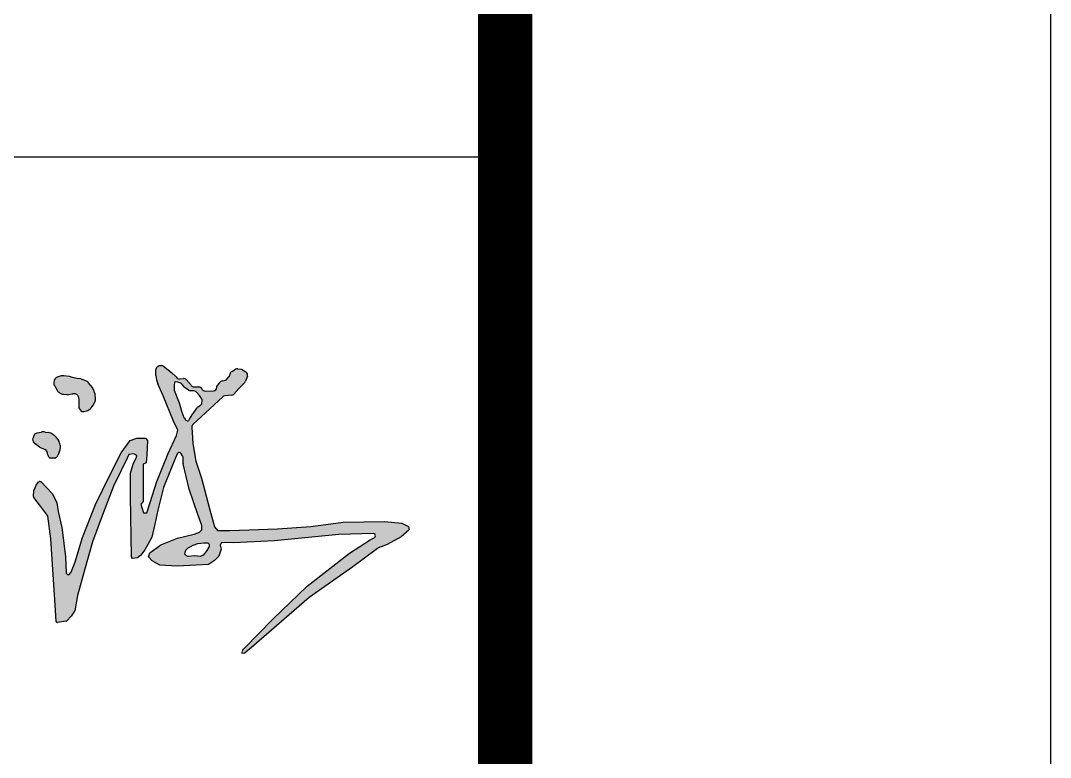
# Model space of a CAD drawing. Extents: x 69728788 to 150676229, y 20333219 to 43663798.
# Drawn here: x 75276669 to 75278557, y 20712965 to 20714317 of the extents above; entities that cross this region are included whole.
import ezdxf

# ---------------------------------------------------------------- set-up
doc = ezdxf.new("R2010")
doc.units = 0
doc.header["$LTSCALE"] = 1000
doc.header["$MEASUREMENT"] = 0
doc.layers.get('0').update_dxf_attribs({"linetype": 'CONTINUOUS'})
for name, color, linetype in [('PIPE-喷淋', 6, 'CONTINUOUS'), ('图框', 253, 'CONTINUOUS'), ('签名', 7, 'CONTINUOUS')]:
    doc.layers.add(name, color=color, linetype=linetype)

# ---------------------------------------------------------------- blocks, each defined once
blk = doc.blocks.new('签字')
at = {"layer": '签名'}
h = blk.add_hatch(color=4, dxfattribs=at)
h.paths.add_polyline_path([(1874887.9, 462614.6, -0.161092), (1874889.2, 462610.8), (1874889.2, 462593.5, 0.059171), (1874889.4, 462592), (1874906, 462522.9), (1874930.3, 462453), (1874940.4, 462422.8), (1874940.4, 462410.8), (1874934.3, 462404.1), (1874920.2, 462398.7), (1874874, 462388), (1874828.3, 462369.2), (1874798.1, 462347.7), (1874794.1, 462336.3), (1874804.2, 462325.6), (1874825.6, 462313.6), (1874872.6, 462310.9), (1874925.6, 462313.6), (1874959.2, 462314.9), (1874975.9, 462326.3), (1874988, 462338.4), (1874994, 462357.1), (1874991.4, 462368.5), (1874995.4, 462375.9), (1875028.3, 462374.6), (1875141, 462379.9), (1875317.6, 462398), (1875412.7, 462400.6), (1875417.5, 462398.7), (1875418.1, 462396, -0.351664), (1875414.8, 462388.7), (1875404.1, 462383.4), (1875346.7, 462346.1), (1875230.9, 462255.3), (1875136.2, 462164.4), (1875058.7, 462086.1), (1875055.1, 462082.5, 0.182737), (1875052.2, 462075.2), (1875052.2, 462070.3), (1875057, 462071, 0.107749), (1875061.8, 462073.6), (1875077.1, 462086.6), (1875235.7, 462224.7), (1875356.2, 462308.8), (1875420.7, 462356.8, -0.146318), (1875434.6, 462364), (1875450.7, 462369.9), (1875489.3, 462391.3), (1875511.3, 462410.4), (1875509.4, 462420), (1875491.2, 462428.6), (1875443.4, 462433.3), (1875329.5, 462431.4), (1875240.3, 462420), (1875149.4, 462413.3), (1875018.3, 462408.5), (1874983.9, 462408.5), (1874975.3, 462419), (1874962.8, 462465.9), (1874940.3, 462552.4), (1874924.7, 462599.6), (1874916.3, 462648.6), (1874913.6, 462693.6, -0.229187), (1874916.8, 462701.3), (1874939, 462721.3), (1874986.9, 462765.5), (1874998.3, 462776.4, -0.163206), (1875003.8, 462779), (1875022.8, 462781.2, 0.182466), (1875028.8, 462784.3), (1875042.5, 462799.6), (1875058.9, 462816, 0.112028), (1875061.2, 462819.5), (1875066.2, 462833.9, 0.355152), (1875062.2, 462845.3), (1875052.6, 462851.1, 0.105653), (1875048.8, 462852.4), (1875039.6, 462853.6, 0.158327), (1875033.8, 462852.4), (1875023.2, 462846.6, 0.229319), (1875018.4, 462839.8), (1875017.8, 462836.5, -0.149826), (1875015.3, 462831.5), (1875008.3, 462824.1, -0.170427), (1875002.7, 462821.2), (1874996.9, 462820.4, 0.205569), (1874990.4, 462816.6), (1874982.1, 462804.9), (1874981.9, 462802.4, -0.389723), (1874972.7, 462793.3), (1874950.1, 462792.6, -0.298366), (1874941.1, 462798), (1874940.9, 462798.4, 0.282824), (1874932.5, 462803.9), (1874919.4, 462804.2, -0.213806), (1874912.3, 462807.6), (1874898.5, 462823.9, 0.241802), (1874890.5, 462827.3), (1874879.4, 462826.4, -0.296225), (1874870.2, 462831.3), (1874869.6, 462832.4), (1874857.1, 462843.8), (1874835.4, 462860.7, 0.183189), (1874828.9, 462862.7), (1874825.8, 462862.5, 0.143474), (1874820.7, 462860.7), (1874818.1, 462858.7, 0.248651), (1874814.2, 462850.7), (1874814.7, 462835.3, 0.093275), (1874819.9, 462812.3), (1874834.3, 462779.1), (1874863, 462709.7), (1874874.4, 462685.2), (1874871.4, 462670.3), (1874847.9, 462621), (1874817.4, 462543.3), (1874798.3, 462485.9), (1874789.3, 462457.3), (1874780.3, 462457.3), (1874775.6, 462472.2), (1874772.6, 462481.2), (1874779.2, 462488.3), (1874779.8, 462516.4), (1874779.2, 462591.1), (1874788.1, 462594.7), (1874789.9, 462616.8), (1874791.1, 462656.3), (1874786.3, 462662.9), (1874761.8, 462662.9), (1874743.3, 462656.3), (1874719.3, 462622.2), (1874687, 462559.5), (1874648.1, 462480.3), (1874612.8, 462389.5), (1874592.5, 462322.6), (1874581.1, 462293.3), (1874575.5, 462287.6, -0.398668), (1874571.1, 462287.5), (1874568.3, 462290, -0.202683), (1874567.3, 462292.2), (1874565.5, 462337.5), (1874555.4, 462417), (1874545.2, 462460.8), (1874542.2, 462485.3), (1874529.6, 462509.8), (1874497.9, 462543.3), (1874495, 462543.8, 0.27777), (1874491.9, 462542.6), (1874484.7, 462533.3), (1874479.3, 462519.7, 0.073618), (1874479, 462518.8), (1874477.6, 462502.1, 0.189344), (1874478.2, 462499.8), (1874494.3, 462479.2), (1874517.2, 462449.1), (1874525.6, 462385.4), (1874538.1, 462189.4), (1874540.2, 462158.7, 0.436729), (1874543.8, 462155.7), (1874567.1, 462159.1, 0.16879), (1874569, 462160), (1874581, 462172.6), (1874590.7, 462186.8, 0.102966), (1874591.2, 462188), (1874599.1, 462229.6), (1874617.9, 462299.3), (1874640.1, 462377.3), (1874669.6, 462456.4), (1874697.9, 462530.4), (1874718, 462571.9), (1874735.4, 462607.4), (1874740.1, 462618.2), (1874753.6, 462619.5), (1874761.6, 462615.5), (1874760.9, 462610.8), (1874751.5, 462591.4), (1874744.2, 462566.6), (1874744.8, 462503.5), (1874746.9, 462335.8), (1874750.2, 462331.8), (1874763.7, 462333.1), (1874772.4, 462339.8), (1874783.8, 462355.9), (1874792.5, 462370.6), (1874803.2, 462390.8), (1874811.4, 462426.5), (1874820.1, 462464.7), (1874835.5, 462527.1), (1874859.7, 462588.7), (1874872.9, 462619.6, -0.469667), (1874882.3, 462622.4)])
h.paths.add_polyline_path([(1874902.1, 462711, -0.288827), (1874895.5, 462714.2), (1874892.9, 462717.7, -0.065977), (1874891.7, 462719.9), (1874886.1, 462734.4), (1874878.6, 462759.8, 0.044379), (1874878, 462761.4, -0.024291), (1874878.3, 462760.5), (1874864.9, 462795.4, -0.091237), (1874864.3, 462798.8), (1874864.3, 462807.5), (1874865.6, 462816.7), (1874869.4, 462817.8), (1874874.4, 462816.8), (1874882.7, 462814.1, -0.144533), (1874887.1, 462811), (1874893.3, 462803.2, 0.074132), (1874895.3, 462801.3), (1874904.3, 462795.2, 0.138918), (1874909.2, 462793.6), (1874918.5, 462793.1, -0.194331), (1874925, 462790.1), (1874934.7, 462779.9), (1874940.1, 462772.5, -0.202294), (1874941.8, 462765.2), (1874940.9, 462759.6, -0.204654), (1874936.8, 462753.3), (1874930.5, 462749, 0.089425), (1874928.1, 462746.6), (1874914.4, 462727.3), (1874907.3, 462715.2), (1874905.3, 462711.9)], flags=16)
h.paths.add_polyline_path([(1874946.2, 462375), (1874957.4, 462374.6), (1874960.9, 462371.4), (1874960.9, 462364.6), (1874954.6, 462353.9), (1874944.2, 462340.4), (1874937.1, 462337.2), (1874920.7, 462338.8), (1874903.6, 462337.6), (1874898.5, 462339.2), (1874894.5, 462343.9), (1874894.9, 462348.7), (1874897, 462354.3), (1874902.8, 462361), (1874916.8, 462368.2), (1874929.9, 462373)], flags=16)
h.paths.add_polyline_path([(1874598.7, 462781), (1874601.6, 462775.7), (1874602.5, 462766.8), (1874602.1, 462751.7, 0.170281), (1874605.4, 462741.7), (1874609.4, 462736.4), (1874616.2, 462736.1), (1874624.3, 462738.1, 0.103189), (1874630.1, 462741), (1874634.2, 462744.2, 0.062296), (1874637, 462747.1), (1874642, 462753.4), (1874646.4, 462762.1, 0.141144), (1874648.2, 462770.7), (1874647, 462784.2), (1874642.5, 462797.1, 0.087273), (1874639.8, 462802), (1874628.3, 462816.1, 0.128318), (1874621.8, 462820.9), (1874611.9, 462824.8, 0.060575), (1874608.2, 462825.8), (1874596.7, 462827.3), (1874585.4, 462829.8), (1874576.4, 462832.4), (1874560.8, 462834.5), (1874553.9, 462834.2), (1874545.6, 462832), (1874543.3, 462831, 0.142069), (1874536.5, 462825.3), (1874534.7, 462822.6), (1874533.6, 462815.4), (1874533.6, 462809.9), (1874535.8, 462807.8), (1874542.5, 462794.8, 0.158988), (1874549.5, 462787.9), (1874554.9, 462785.2, 0.091187), (1874560.5, 462783.6), (1874569.5, 462782.7, 0.078859), (1874574.5, 462782.9), (1874583.6, 462784.9), (1874585.6, 462785.2, -0.22636)], flags=17)
h.paths.add_polyline_path([(1874501.9, 462634.6), (1874511.6, 462630.5), (1874515.2, 462625), (1874517.5, 462617.2), (1874520.8, 462609.8, 0.295053), (1874523.7, 462608), (1874536.3, 462608, 0.162181), (1874538.2, 462608.6), (1874539.8, 462609.8, 0.119743), (1874544.6, 462615.6), (1874548.7, 462624.1, 0.078472), (1874550.1, 462628.9), (1874551.5, 462638.6), (1874551.3, 462643.7, 0.110904), (1874546.2, 462656.7), (1874541.9, 462663.1, 0.087686), (1874534.2, 462671.1), (1874531.6, 462672.9, 0.119431), (1874517.7, 462678.6), (1874509.7, 462679.8, 0.087256), (1874498.7, 462679.6), (1874488.1, 462677.5), (1874485.8, 462677), (1874481.6, 462674.7), (1874479.9, 462671.5, 0.064845), (1874477, 462663.8), (1874476.1, 462660), (1874477.5, 462652.6), (1874482.5, 462647.1), (1874494.5, 462637.9)])
at = {"layer": '签名', "color": 4}
for p, q in [((1874814.7, 462835.3, -1593.4), (1874814.2, 462850.7, -1593.4)), ((1874818.1, 462858.7, -1593.4), (1874820.7, 462860.7, -1593.4)), ((1874825.8, 462862.5, -1593.4), (1874828.9, 462862.7, -1593.4)), ((1874835.4, 462860.7, -1593.4), (1874857.1, 462843.8, -1593.4)), ((1874857.1, 462843.8, -1593.4), (1874869.6, 462832.4, -1593.4)), ((1875017.8, 462836.5, -1593.4), (1875018.4, 462839.8, -1593.4)), ((1875023.2, 462846.6, -1593.4), (1875033.8, 462852.4, -1593.4)), ((1875039.6, 462853.6, -1593.4), (1875048.8, 462852.4, -1593.4)), ((1875052.6, 462851.1, -1593.4), (1875062.2, 462845.3, -1593.4)), ((1874534.7, 462822.6, -1593.4), (1874533.6, 462815.4, -1593.4)), ((1874533.6, 462815.4, -1593.4), (1874533.6, 462809.9, -1593.4)), ((1874533.6, 462809.9, -1593.4), (1874535.8, 462807.8, -1593.4)), ((1874536.5, 462825.3, -1593.4), (1874534.7, 462822.6, -1593.4)), ((1874545.6, 462832, -1593.4), (1874543.3, 462831, -1593.4)), ((1874553.9, 462834.2, -1593.4), (1874545.6, 462832, -1593.4)), ((1874560.8, 462834.5, -1593.4), (1874553.9, 462834.2, -1593.4)), ((1874576.4, 462832.4, -1593.4), (1874560.8, 462834.5, -1593.4)), ((1874585.4, 462829.8, -1593.4), (1874576.4, 462832.4, -1593.4)), ((1874596.7, 462827.3, -1593.4), (1874585.4, 462829.8, -1593.4)), ((1874608.2, 462825.8, -1593.4), (1874596.7, 462827.3, -1593.4)), ((1874621.8, 462820.9, -1593.4), (1874611.9, 462824.8, -1593.4)), ((1874639.8, 462802, -1593.4), (1874628.3, 462816.1, -1593.4)), ((1874834.3, 462779.1, -1593.4), (1874819.9, 462812.3, -1593.4)), ((1874865.6, 462816.7, -1593.4), (1874864.4, 462808.2, -1593.4)), ((1874869.4, 462817.8, -1593.4), (1874865.6, 462816.7, -1593.4)), ((1874874.4, 462816.8, -1593.4), (1874869.4, 462817.8, -1593.4)), ((1874869.6, 462832.4, -1593.4), (1874870.2, 462831.3, -1593.4)), ((1874882.7, 462814.1, -1593.4), (1874874.4, 462816.8, -1593.4)), ((1874879.4, 462826.4, -1593.4), (1874890.5, 462827.3, -1593.4)), ((1874893.3, 462803.2, -1593.4), (1874887.1, 462811, -1593.4)), ((1874898.5, 462823.9, -1593.4), (1874912.3, 462807.6, -1593.4)), ((1874982.1, 462804.9, -1593.4), (1874990.4, 462816.6, -1593.4)), ((1874996.9, 462820.4, -1593.4), (1875002.7, 462821.2, -1593.4)), ((1875008.3, 462824.1, -1593.4), (1875015.3, 462831.5, -1593.4)), ((1875058.9, 462816, -1593.4), (1875042.5, 462799.6, -1593.4)), ((1875066.2, 462833.9, -1593.4), (1875061.2, 462819.5, -1593.4)), ((1874535.8, 462807.8, -1593.4), (1874542.5, 462794.8, -1593.4)), ((1874549.5, 462787.9, -1593.4), (1874554.9, 462785.2, -1593.4)), ((1874560.5, 462783.6, -1593.4), (1874569.5, 462782.7, -1593.4)), ((1874574.5, 462782.9, -1593.4), (1874583.6, 462784.9, -1593.4)), ((1874583.6, 462784.9, -1593.4), (1874585.6, 462785.2, -1593.4)), ((1874598.7, 462781, -1593.4), (1874601.6, 462775.7, -1593.4)), ((1874647, 462784.2, -1593.4), (1874642.5, 462797.1, -1593.4)), ((1874648.2, 462770.7, -1593.4), (1874647, 462784.2, -1593.4)), ((1874864.3, 462806.8, -1593.4), (1874864.3, 462798.8, -1593.4)), ((1874864.9, 462795.4, -1593.4), (1874878.3, 462760.5, -1593.4)), ((1874904.3, 462795.2, -1593.4), (1874895.3, 462801.3, -1593.4)), ((1874918.5, 462793.1, -1593.4), (1874909.2, 462793.6, -1593.4)), ((1874919.4, 462804.2, -1593.4), (1874932.5, 462803.9, -1593.4)), ((1874934.7, 462779.9, -1593.4), (1874925, 462790.1, -1593.4)), ((1874940.9, 462798.4, -1593.4), (1874941.1, 462798, -1593.4)), ((1874950.1, 462792.6, -1593.4), (1874972.7, 462793.3, -1593.4)), ((1874981.9, 462802.4, -1593.4), (1874982.1, 462804.9, -1593.4)), ((1875022.8, 462781.2, -1593.4), (1875003.8, 462779, -1593.4)), ((1875042.5, 462799.6, -1593.4), (1875028.8, 462784.3, -1593.4)), ((1874601.6, 462775.7, -1593.4), (1874602.5, 462766.8, -1593.4)), ((1874602.5, 462766.8, -1593.4), (1874602.1, 462751.7, -1593.4)), ((1874637, 462747.1, -1593.4), (1874642, 462753.4, -1593.4)), ((1874642, 462753.4, -1593.4), (1874646.4, 462762.1, -1593.4)), ((1874863, 462709.7, -1593.4), (1874834.3, 462779.1, -1593.4)), ((1874878.6, 462759.8, -1593.4), (1874886.1, 462734.4, -1593.4)), ((1874930.5, 462749, -1593.4), (1874936.8, 462753.3, -1593.4)), ((1874940.1, 462772.5, -1593.4), (1874934.7, 462779.9, -1593.4)), ((1874986.9, 462765.5, -1593.4), (1874939, 462721.3, -1593.4)), ((1874940.9, 462759.6, -1593.4), (1874941.8, 462765.2, -1593.4)), ((1874998.3, 462776.4, -1593.4), (1874986.9, 462765.5, -1593.4)), ((1874605.4, 462741.7, -1593.4), (1874609.4, 462736.4, -1593.4)), ((1874609.4, 462736.4, -1593.4), (1874616.2, 462736.1, -1593.4)), ((1874616.2, 462736.1, -1593.4), (1874624.3, 462738.1, -1593.4)), ((1874630.1, 462741, -1593.4), (1874634.2, 462744.2, -1593.4)), ((1874886.1, 462734.4, -1593.4), (1874891.7, 462719.9, -1593.4)), ((1874907.3, 462715.2, -1593.4), (1874914.4, 462727.3, -1593.4)), ((1874914.4, 462727.3, -1593.4), (1874928.1, 462746.6, -1593.4)), ((1874874.4, 462685.2, -1593.4), (1874863, 462709.7, -1593.4)), ((1874892.9, 462717.7, -1593.4), (1874895.5, 462714.2, -1593.4)), ((1874902.1, 462711, -1593.4), (1874905.3, 462711.9, -1593.4)), ((1874905.3, 462711.9, -1593.4), (1874907.3, 462715.2, -1593.4)), ((1874939, 462721.3, -1593.4), (1874916.8, 462701.3, -1593.4)), ((1874479.9, 462671.5, -1593.4), (1874481.6, 462674.7, -1593.4)), ((1874481.6, 462674.7, -1593.4), (1874485.8, 462677, -1593.4)), ((1874485.8, 462677, -1593.4), (1874488.1, 462677.5, -1593.4)), ((1874488.1, 462677.5, -1593.4), (1874498.7, 462679.6, -1593.4)), ((1874509.7, 462679.8, -1593.4), (1874517.7, 462678.6, -1593.4)), ((1874531.6, 462672.9, -1593.4), (1874534.2, 462671.1, -1593.4)), ((1874847.9, 462621, -1593.4), (1874871.4, 462670.3, -1593.4)), ((1874871.4, 462670.3, -1593.4), (1874874.4, 462685.2, -1593.4)), ((1874913.6, 462693.6, -1593.4), (1874916.3, 462648.6, -1593.4)), ((1874476.1, 462660, -1593.4), (1874477, 462663.8, -1593.4)), ((1874477.5, 462652.6, -1593.4), (1874476.1, 462660, -1593.4)), ((1874482.5, 462647.1, -1593.4), (1874477.5, 462652.6, -1593.4)), ((1874494.5, 462637.9, -1593.4), (1874482.5, 462647.1, -1593.4)), ((1874541.9, 462663.1, -1593.4), (1874546.2, 462656.7, -1593.4)), ((1874551.5, 462638.6, -1593.4), (1874550.1, 462628.9, -1593.4)), ((1874551.3, 462643.7, -1593.4), (1874551.5, 462638.6, -1593.4)), ((1874719.3, 462622.2, -1593.4), (1874743.3, 462656.3, -1593.4)), ((1874743.3, 462656.3, -1593.4), (1874761.8, 462662.9, -1593.4)), ((1874761.8, 462662.9, -1593.4), (1874786.3, 462662.9, -1593.4)), ((1874786.3, 462662.9, -1593.4), (1874791.1, 462656.3, -1593.4)), ((1874791.1, 462656.3, -1593.4), (1874789.9, 462616.8, -1593.4)), ((1874916.3, 462648.6, -1593.4), (1874924.7, 462599.6, -1593.4)), ((1874501.9, 462634.6, -1593.4), (1874494.5, 462637.9, -1593.4)), ((1874511.6, 462630.5, -1593.4), (1874501.9, 462634.6, -1593.4)), ((1874515.2, 462625, -1593.4), (1874511.6, 462630.5, -1593.4)), ((1874517.5, 462617.2, -1593.4), (1874515.2, 462625, -1593.4)), ((1874520.8, 462609.8, -1593.4), (1874517.5, 462617.2, -1593.4)), ((1874548.7, 462624.1, -1593.4), (1874544.6, 462615.6, -1593.4)), ((1874687, 462559.5, -1593.4), (1874719.3, 462622.2, -1593.4)), ((1874740.1, 462618.2, -1593.4), (1874735.4, 462607.4, -1593.4)), ((1874753.6, 462619.5, -1593.4), (1874740.1, 462618.2, -1593.4)), ((1874751.5, 462591.4, -1593.4), (1874760.9, 462610.8, -1593.4)), ((1874761.6, 462615.5, -1593.4), (1874753.6, 462619.5, -1593.4)), ((1874760.9, 462610.8, -1593.4), (1874761.6, 462615.5, -1593.4)), ((1874789.9, 462616.8, -1593.4), (1874788.1, 462594.7, -1593.4)), ((1874817.4, 462543.3, -1593.4), (1874847.9, 462621, -1593.4)), ((1874872.9, 462619.6, -1593.4), (1874859.7, 462588.7, -1593.4)), ((1874883, 462621.4, -1593.4), (1874882, 462622.5, -1593.4)), ((1874888, 462614.5, -1593.4), (1874883, 462621.4, -1593.4)), ((1874889.2, 462593.5, -1593.4), (1874889.2, 462610.8, -1593.4)), ((1874536.3, 462608, -1593.4), (1874523.7, 462608, -1593.4)), ((1874539.8, 462609.8, -1593.4), (1874538.2, 462608.6, -1593.4)), ((1874735.4, 462607.4, -1593.4), (1874718, 462571.9, -1593.4)), ((1874744.2, 462566.6, -1593.4), (1874751.5, 462591.4, -1593.4)), ((1874788.1, 462594.7, -1593.4), (1874779.2, 462591.1, -1593.4)), ((1874779.2, 462591.1, -1593.4), (1874779.8, 462516.4, -1593.4)), ((1874859.7, 462588.7, -1593.4), (1874835.5, 462527.1, -1593.4)), ((1874906, 462522.9, -1593.4), (1874889.4, 462592, -1593.4)), ((1874924.7, 462599.6, -1593.4), (1874940.3, 462552.4, -1593.4)), ((1874648.1, 462480.3, -1593.4), (1874687, 462559.5, -1593.4)), ((1874718, 462571.9, -1593.4), (1874697.9, 462530.4, -1593.4)), ((1874744.8, 462503.5, -1593.4), (1874744.2, 462566.6, -1593.4)), ((1874479.3, 462519.7, -1593.4), (1874484.7, 462533.3, -1593.4)), ((1874484.7, 462533.3, -1593.4), (1874491.9, 462542.6, -1593.4)), ((1874495, 462543.8, -1593.4), (1874497.9, 462543.3, -1593.4)), ((1874497.9, 462543.3, -1593.4), (1874529.6, 462509.8, -1593.4)), ((1874697.9, 462530.4, -1593.4), (1874669.6, 462456.4, -1593.4)), ((1874798.3, 462485.9, -1593.4), (1874817.4, 462543.3, -1593.4)), ((1874835.5, 462527.1, -1593.4), (1874820.1, 462464.7, -1593.4)), ((1874940.3, 462552.4, -1593.4), (1874962.8, 462465.9, -1593.4)), ((1874477.6, 462502.1, -1593.4), (1874479, 462518.8, -1593.4)), ((1874494.3, 462479.2, -1593.4), (1874478.2, 462499.8, -1593.4)), ((1874529.6, 462509.8, -1593.4), (1874542.2, 462485.3, -1593.4)), ((1874746.9, 462335.8, -1593.4), (1874744.8, 462503.5, -1593.4)), ((1874779.8, 462516.4, -1593.4), (1874779.2, 462488.3, -1593.4)), ((1874930.3, 462453, -1593.4), (1874906, 462522.9, -1593.4)), ((1874516.7, 462449.8, -1593.4), (1874494.3, 462479.2, -1593.4)), ((1874542.2, 462485.3, -1593.4), (1874545.2, 462460.8, -1593.4)), ((1874612.8, 462389.5, -1593.4), (1874648.1, 462480.3, -1593.4)), ((1874779.2, 462488.3, -1593.4), (1874772.6, 462481.2, -1593.4)), ((1874772.6, 462481.2, -1593.4), (1874775.6, 462472.2, -1593.4)), ((1874775.6, 462472.2, -1593.4), (1874780.3, 462457.3, -1593.4)), ((1874789.3, 462457.3, -1593.4), (1874798.3, 462485.9, -1593.4)), ((1874525.6, 462385.4, -1593.4), (1874517.3, 462448.3, -1593.4)), ((1874545.2, 462460.8, -1593.4), (1874555.4, 462417, -1593.4)), ((1874669.6, 462456.4, -1593.4), (1874640.1, 462377.3, -1593.4)), ((1874780.3, 462457.3, -1593.4), (1874789.3, 462457.3, -1593.4)), ((1874820.1, 462464.7, -1593.4), (1874811.4, 462426.5, -1593.4)), ((1874940.4, 462422.8, -1593.4), (1874930.3, 462453, -1593.4)), ((1874962.8, 462465.9, -1593.4), (1874975.3, 462419, -1593.4)), ((1874555.4, 462417, -1593.4), (1874565.5, 462337.5, -1593.4)), ((1874811.4, 462426.5, -1593.4), (1874803.2, 462390.8, -1593.4)), ((1874940.4, 462410.8, -1593.4), (1874940.4, 462422.8, -1593.4)), ((1874975.3, 462419, -1593.4), (1874983.9, 462408.5, -1593.4)), ((1875018.3, 462408.5, -1593.4), (1875149.4, 462413.3, -1593.4)), ((1875149.4, 462413.3, -1593.4), (1875240.3, 462420, -1593.4)), ((1875240.3, 462420, -1593.4), (1875329.5, 462431.4, -1593.4)), ((1875329.5, 462431.4, -1593.4), (1875443.4, 462433.3, -1593.4)), ((1875443.4, 462433.3, -1593.4), (1875491.2, 462428.6, -1593.4)), ((1875491.2, 462428.6, -1593.4), (1875509.4, 462420, -1593.4)), ((1875509.4, 462420, -1593.4), (1875511.3, 462410.4, -1593.4)), ((1874538.1, 462189.4, -1593.4), (1874525.6, 462385.4, -1593.4)), ((1874592.5, 462322.6, -1593.4), (1874612.8, 462389.5, -1593.4)), ((1874803.2, 462390.8, -1593.4), (1874792.5, 462370.6, -1593.4)), ((1874828.3, 462369.2, -1593.4), (1874874, 462388, -1593.4)), ((1874874, 462388, -1593.4), (1874920.2, 462398.7, -1593.4)), ((1874920.2, 462398.7, -1593.4), (1874934.3, 462404.1, -1593.4)), ((1874934.3, 462404.1, -1593.4), (1874940.4, 462410.8, -1593.4)), ((1874983.9, 462408.5, -1593.4), (1875018.3, 462408.5, -1593.4)), ((1875317.6, 462398, -1593.4), (1875141, 462379.9, -1593.4)), ((1875412.7, 462400.6, -1593.4), (1875317.6, 462398, -1593.4)), ((1875404.1, 462383.4, -1593.4), (1875414.8, 462388.7, -1593.4)), ((1875417.5, 462398.7, -1593.4), (1875412.7, 462400.6, -1593.4)), ((1875418.1, 462396, -1593.4), (1875417.5, 462398.7, -1593.4)), ((1875489.3, 462391.3, -1593.4), (1875450.7, 462369.9, -1593.4)), ((1875511.3, 462410.4, -1593.4), (1875489.3, 462391.3, -1593.4)), ((1874640.1, 462377.3, -1593.4), (1874617.9, 462299.3, -1593.4)), ((1874783.8, 462355.9, -1593.4), (1874772.4, 462339.8, -1593.4)), ((1874792.5, 462370.6, -1593.4), (1874783.8, 462355.9, -1593.4)), ((1874798.1, 462347.7, -1593.4), (1874828.3, 462369.2, -1593.4)), ((1874897, 462354.3, -1593.4), (1874902.8, 462361, -1593.4)), ((1874902.8, 462361, -1593.4), (1874916.8, 462368.2, -1593.4)), ((1874916.8, 462368.2, -1593.4), (1874929.9, 462373, -1593.4)), ((1874929.9, 462373, -1593.4), (1874946.2, 462375, -1593.4)), ((1874946.2, 462375, -1593.4), (1874957.4, 462374.6, -1593.4)), ((1874960.9, 462364.6, -1593.4), (1874954.6, 462353.9, -1593.4)), ((1874957.4, 462374.6, -1593.4), (1874960.9, 462371.4, -1593.4)), ((1874960.9, 462371.4, -1593.4), (1874960.9, 462364.6, -1593.4)), ((1874994, 462357.1, -1593.4), (1874988, 462338.4, -1593.4)), ((1874995.4, 462375.9, -1593.4), (1874991.4, 462368.5, -1593.4)), ((1874991.4, 462368.5, -1593.4), (1874994, 462357.1, -1593.4)), ((1875028.3, 462374.6, -1593.4), (1874995.4, 462375.9, -1593.4)), ((1875141, 462379.9, -1593.4), (1875028.3, 462374.6, -1593.4)), ((1875346.7, 462346.1, -1593.4), (1875404.1, 462383.4, -1593.4)), ((1875420.7, 462356.8, -1593.4), (1875356.2, 462308.8, -1593.4)), ((1875450.7, 462369.9, -1593.4), (1875434.6, 462364, -1593.4)), ((1874565.5, 462337.5, -1593.4), (1874567.3, 462292.2, -1593.4)), ((1874750.2, 462331.8, -1593.4), (1874746.9, 462335.8, -1593.4)), ((1874763.7, 462333.1, -1593.4), (1874750.2, 462331.8, -1593.4)), ((1874772.4, 462339.8, -1593.4), (1874763.7, 462333.1, -1593.4)), ((1874794.1, 462336.3, -1593.4), (1874798.1, 462347.7, -1593.4)), ((1874804.2, 462325.6, -1593.4), (1874794.1, 462336.3, -1593.4)), ((1874894.5, 462343.9, -1593.4), (1874894.9, 462348.7, -1593.4)), ((1874898.5, 462339.2, -1593.4), (1874894.5, 462343.9, -1593.4)), ((1874894.9, 462348.7, -1593.4), (1874897, 462354.3, -1593.4)), ((1874903.6, 462337.6, -1593.4), (1874898.5, 462339.2, -1593.4)), ((1874920.7, 462338.8, -1593.4), (1874903.6, 462337.6, -1593.4)), ((1874937.1, 462337.2, -1593.4), (1874920.7, 462338.8, -1593.4)), ((1874944.2, 462340.4, -1593.4), (1874937.1, 462337.2, -1593.4)), ((1874954.6, 462353.9, -1593.4), (1874944.2, 462340.4, -1593.4)), ((1874988, 462338.4, -1593.4), (1874975.9, 462326.3, -1593.4)), ((1875230.9, 462255.3, -1593.4), (1875346.7, 462346.1, -1593.4)), ((1874581.3, 462293.9, -1593.4), (1874592.5, 462322.6, -1593.4)), ((1874617.9, 462299.3, -1593.4), (1874599.1, 462229.6, -1593.4)), ((1874825.6, 462313.6, -1593.4), (1874804.2, 462325.6, -1593.4)), ((1874872.6, 462310.9, -1593.4), (1874825.6, 462313.6, -1593.4)), ((1874925.6, 462313.6, -1593.4), (1874872.6, 462310.9, -1593.4)), ((1874959.2, 462314.9, -1593.4), (1874925.6, 462313.6, -1593.4)), ((1874975.9, 462326.3, -1593.4), (1874959.2, 462314.9, -1593.4)), ((1875356.2, 462308.8, -1593.4), (1875235.7, 462224.7, -1593.4)), ((1874568.3, 462290, -1593.4), (1874571.1, 462287.5, -1593.4)), ((1874575.5, 462287.6, -1593.4), (1874580.6, 462292.8, -1593.4)), ((1875136.2, 462164.4, -1593.4), (1875230.9, 462255.3, -1593.4)), ((1874599.1, 462229.6, -1593.4), (1874591.2, 462188, -1593.4)), ((1875235.7, 462224.7, -1593.4), (1875077.1, 462086.6, -1593.4)), ((1874540.2, 462158.7, -1593.4), (1874538.1, 462189.4, -1593.4)), ((1874590.7, 462186.8, -1593.4), (1874581, 462172.6, -1593.4)), ((1874567.1, 462159.1, -1593.4), (1874543.8, 462155.7, -1593.4)), ((1874581, 462172.6, -1593.4), (1874569, 462160, -1593.4)), ((1875058.7, 462086.1, -1593.4), (1875136.2, 462164.4, -1593.4)), ((1875052.2, 462070.3, -1593.4), (1875052.2, 462075.2, -1593.4)), ((1875055.1, 462082.5, -1593.4), (1875058.7, 462086.1, -1593.4)), ((1875077.1, 462086.6, -1593.4), (1875061.8, 462073.6, -1593.4)), ((1875057, 462071, -1593.4), (1875052.2, 462070.3, -1593.4))]:
    blk.add_line(p, q, dxfattribs=at)
for centre, radius, start, end in [((1874823.7, 462851, -1593.4), 9.56, 126.2324, 182.0863), ((1874826.4, 462852.9, -1593.4), 9.56, 93.5735, 126.2324), ((1874829.5, 462853.1, -1593.4), 9.56, 52.0502, 93.5735), ((1875027.8, 462838.2, -1593.4), 9.56, 118.8676, 170.5304), ((1875038.4, 462844.1, -1593.4), 9.56, 82.8805, 118.8676), ((1875047.7, 462842.9, -1593.4), 9.56, 58.7562, 82.8805), ((1875057.2, 462837.1, -1593.4), 9.56, 340.5459, 58.7562), ((1874549.8, 462816.4, -1593.4), 15.9, 113.9458, 146.2892), ((1874606, 462810, -1593.4), 15.9, 68.4441, 82.3099), ((1874615.9, 462806, -1593.4), 15.9, 39.1957, 68.4441), ((1874878.4, 462837.6, -1593.4), 63.7, 182.0863, 203.4016), ((1874878.6, 462835.9, -1593.4), 9.56, 208.6294, 274.6318), ((1874879.6, 462805, -1593.4), 9.56, 38.6817, 71.5785), ((1874891.2, 462817.7, -1593.4), 9.56, 40.2585, 94.6318), ((1874998.2, 462811, -1593.4), 9.56, 97.7592, 144.2248), ((1875001.4, 462830.7, -1593.4), 9.56, 277.7592, 316.4464), ((1875008.4, 462838.1, -1593.4), 9.56, 316.4464, 350.5304), ((1875052.1, 462822.7, -1593.4), 9.56, 314.9775, 340.5459), ((1874556.7, 462802.1, -1593.4), 15.9, 207.3179, 243.4529), ((1874562, 462799.4, -1593.4), 15.9, 243.4529, 264.2939), ((1874571.1, 462798.5, -1593.4), 15.9, 264.2939, 282.3297), ((1874587.8, 462769.4, -1593.4), 15.9, 46.5706, 97.5887), ((1874627.5, 462791.9, -1593.4), 15.9, 19.2447, 39.1957), ((1874873.9, 462806.9, -1593.4), 9.56, 171.8636, 180.1478), ((1874873.9, 462798.9, -1593.4), 9.56, 180.1478, 200.9999), ((1874900.7, 462809.2, -1593.4), 9.56, 218.6817, 235.6406), ((1874909.7, 462803.1, -1593.4), 9.56, 235.6406, 267.2758), ((1874919.6, 462813.8, -1593.4), 9.56, 220.2585, 268.5324), ((1874918, 462783.6, -1593.4), 9.56, 43.2867, 87.2758), ((1874932.3, 462794.3, -1593.4), 9.56, 25.3636, 88.5324), ((1874949.8, 462802.1, -1593.4), 9.56, 205.3636, 271.8169), ((1874972.4, 462802.9, -1593.4), 9.56, 271.8169, 356.9849), ((1875021.7, 462790.7, -1593.4), 9.56, 276.6274, 317.9904), ((1874632.3, 462769.4, -1593.4), 15.9, 332.6318, 4.7674), ((1874869.4, 462757.1, -1593.4), 9.56, 16.4017, 20.9999), ((1874931.5, 462761.2, -1593.4), 9.56, 304.266, 350.5303), ((1874932.4, 462766.8, -1593.4), 9.56, 350.5303, 36.2753), ((1875004.9, 462769.5, -1593.4), 9.56, 96.6274, 133.7045), ((1874618, 462751.3, -1593.4), 15.9, 178.6017, 217.2565), ((1874620.3, 462753.6, -1593.4), 15.9, 284.4594, 308.0252), ((1874624.4, 462756.8, -1593.4), 15.9, 308.0252, 322.284), ((1874935.9, 462741.1, -1593.4), 9.56, 124.266, 144.7064), ((1874900.6, 462723.3, -1593.4), 9.56, 201.1764, 216.2753), ((1874901.3, 462717.8, -1593.4), 6.9, 211.9977, 276.4383), ((1874923.1, 462694.2, -1593.4), 9.56, 131.8555, 183.4896), ((1874508, 462656.4, -1593.4), 31.9, 151.9088, 166.7495), ((1874504.9, 462648.3, -1593.4), 31.9, 81.3541, 101.3013), ((1874512.9, 462647.1, -1593.4), 31.9, 54.1116, 81.3541), ((1874515.5, 462645.3, -1593.4), 31.9, 34.0668, 54.1116), ((1874519.8, 462638.8, -1593.4), 31.9, 8.7529, 34.0668), ((1874530.2, 462622.5, -1593.4), 15.9, 306.8483, 334.1614), ((1874534.4, 462631, -1593.4), 15.9, 334.1614, 352.109), ((1874878.8, 462617.1, -1593.4), 6.37, 59.0561, 156.7851), ((1874882.8, 462610.8, -1593.4), 6.37, 0, 35.5589), ((1874523.7, 462611.1, -1593.4), 3.19, 204.2445, 270), ((1874536.3, 462611.1, -1593.4), 3.19, 270, 306.8483), ((1874895.6, 462593.5, -1593.4), 6.37, 180, 193.5452), ((1874494.5, 462540.7, -1593.4), 3.19, 80.0085, 142.1032), ((1874480.8, 462501.8, -1593.4), 3.19, 175.0099, 217.8968), ((1874482.2, 462518.6, -1593.4), 3.19, 158.1684, 175.0099), ((1874514.2, 462447.8, -1593.4), 3.19, 7.5297, 37.2565), ((1875412, 462394.4, -1593.4), 6.37, 296.5471, 14.0468), ((1875439.7, 462337.1, -1593.4), 27.3, 100.7212, 134.0184), ((1874570.5, 462292.3, -1593.4), 3.19, 182.2043, 228.0351), ((1874573.2, 462289.9, -1593.4), 3.19, 228.0351, 314.9775), ((1874578.4, 462295, -1593.4), 3.19, 314.9775, 338.7908), ((1874588.1, 462188.6, -1593.4), 3.19, 325.6922, 349.2074), ((1874543.3, 462158.9, -1593.4), 3.19, 183.7547, 278.1238), ((1874566.7, 462162.2, -1593.4), 3.19, 278.1238, 316.4464), ((1875063.3, 462075, -1593.4), 11.1, 137.3847, 178.8078), ((1875053.5, 462083.3, -1593.4), 12.7, 285.8705, 310.4699)]:
    blk.add_arc(centre, radius, start, end, dxfattribs=at)

msp = doc.modelspace()

# ---------------------------------------------------------------- linework, layer by layer
at = {"color": 3}
msp.add_lwpolyline([(75219157.4, 20683966.1), (75219157.4, 20725966.1), (75278557.4, 20725966.1), (75278557.4, 20683966.1)], close=True, dxfattribs=at)
at = {"const_width": 100}
msp.add_lwpolyline([(75221657.4, 20684966.1), (75277557.4, 20684966.1), (75277557.4, 20724966.1), (75221657.4, 20724966.1)], close=True, dxfattribs=at)
at = {"layer": '图框', "color": 0}
msp.add_line((75271857.4, 20714067.3), (75277535.4, 20714067.3), dxfattribs=at)
at = {"layer": '图框', "color": 4, "const_width": 98.6}
msp.add_lwpolyline([(75271857.4, 20724966.1), (75277557.4, 20724966.1), (75277557.4, 20684966.1), (75271857.4, 20684966.1)], close=True, dxfattribs=at)

# ---------------------------------------------------------------- block references
at = {"layer": 'PIPE-喷淋', "xscale": 0.6666666716337204, "yscale": 0.6666666679084301, "zscale": 0.66666666666666}
msp.add_blockref('签字', (74027040.4, 20405109.2), dxfattribs=at)

doc.saveas('drawing.dxf')
